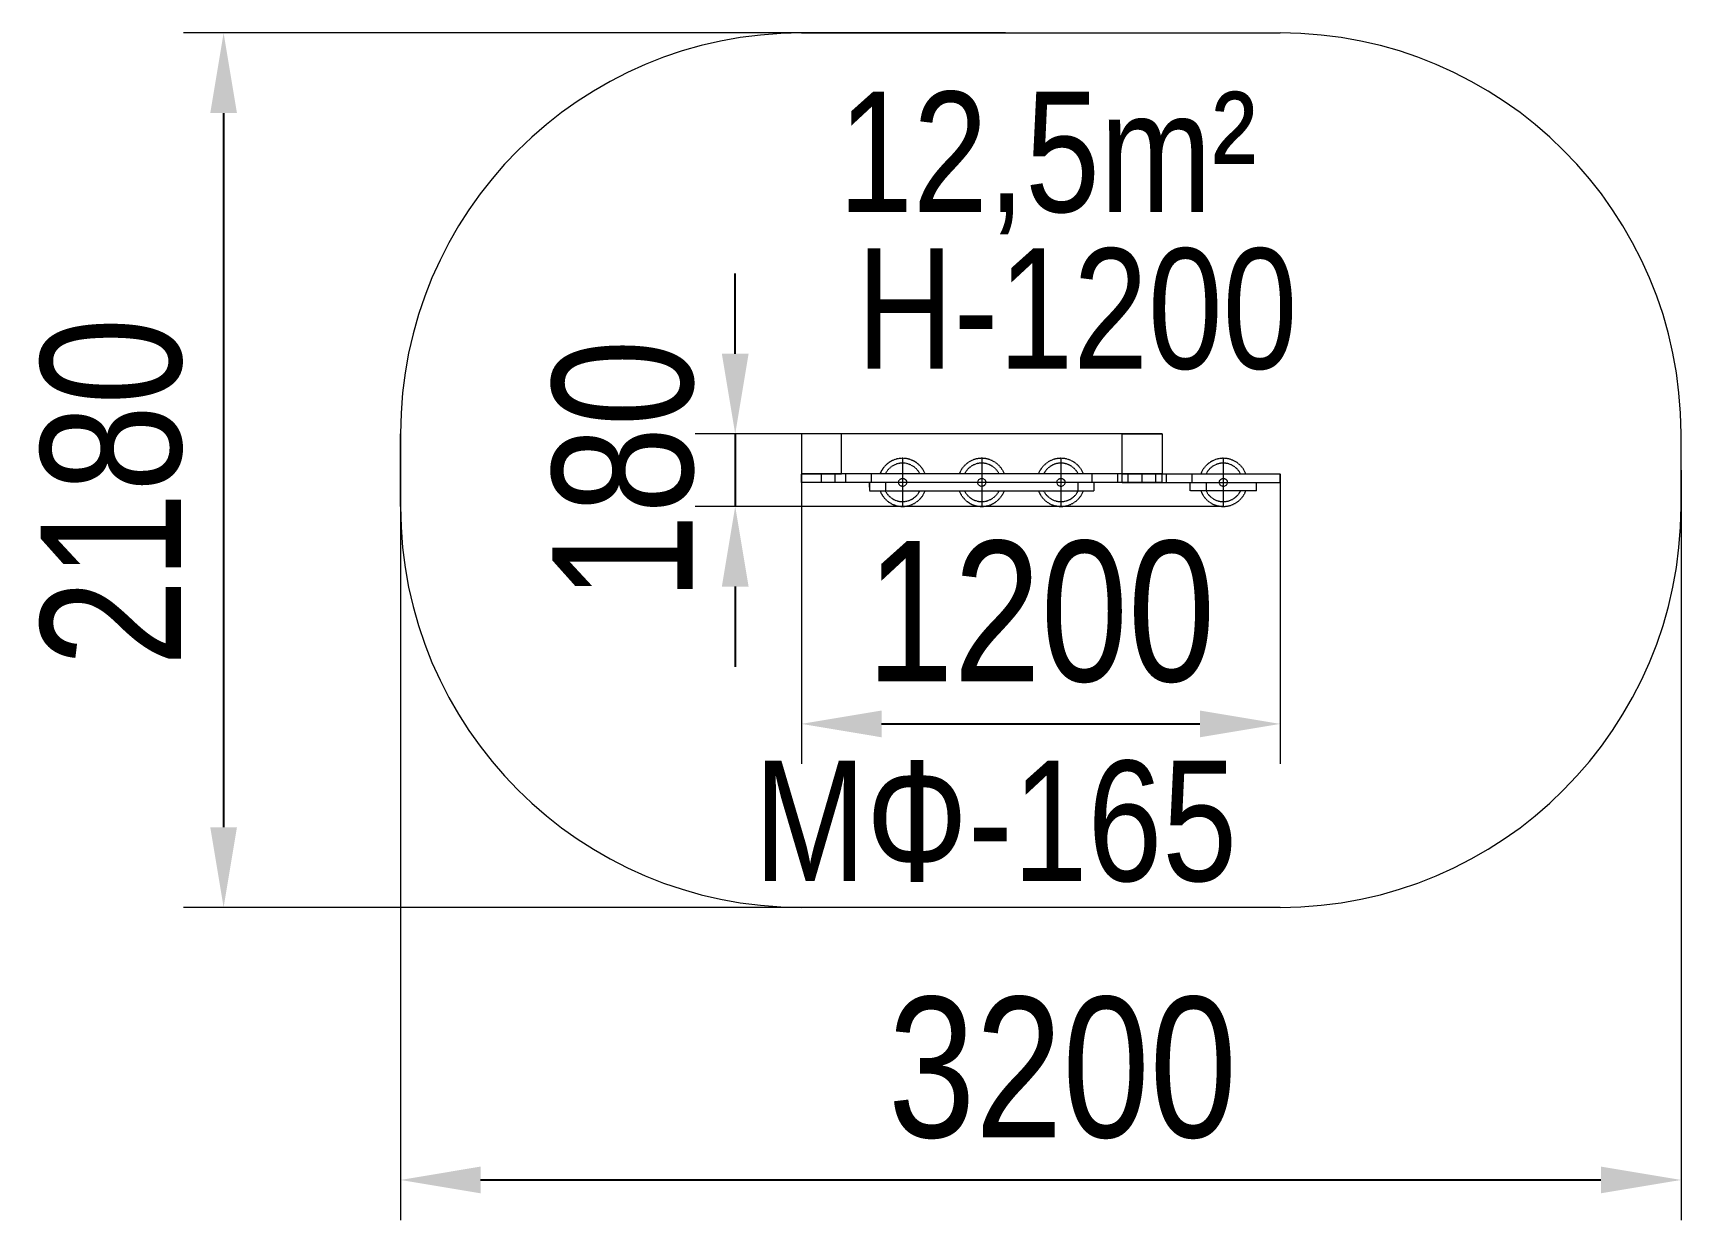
# Model space of a CAD drawing. Header units: millimetres. Extents: x -2240 to 1871, y -1719 to 1242.
import ezdxf

# ---------------------------------------------------------------- set-up
doc = ezdxf.new("R2010")
doc.units = ezdxf.units.MM
doc.linetypes.add('HIDDEN', pattern=[1.905, 1.27, -0.635])
for name, color, linetype in [('DIKOM_АРТИКУЛ', 7, 'Continuous'), ('DIKOM_ЗОНА', 90, 'Continuous'), ('DIKOM_ОБЪЕКТ', 7, 'Continuous'), ('DIKOM_РАЗМЕР_ЗОНА', 7, 'Continuous'), ('DIKOM_РАЗМЕР_ОБЪЕКТА', 7, 'Continuous')]:
    doc.layers.add(name, color=color, linetype=linetype)
doc.styles.add('style1', font='arialbd.ttf', dxfattribs={"width": 0.8})
doc.dimstyles.new('1-50', dxfattribs={"dimtxt": 300, "dimasz": 200, "dimexe": 100, "dimexo": 0, "dimgap": 100, "dimtad": 1, "dimtxsty": 'style1', "dimcen": 200, "dimclrd": 7, "dimclre": 7, "dimclrt": 7, "dimadec": 1, "dimazin": 2, "dimtfac": 1, "dimtmove": 0, "dimatfit": 2, "dimfxl": 0, "dimlwd": 25, "dimlwe": 18, "dimarcsym": 0})

# ---------------------------------------------------------------- blocks, each defined once
blk = doc.blocks.new('*D0')
at = {"layer": 'Defpoints', "color": 0, "linetype": 'Continuous', "transparency": 16777216}
for p in [(-323.1, 242.3), (871.2, 142.3), (871.2, -481.1)]:
    blk.add_point(p, dxfattribs=at)
at = {"layer": 'DIKOM_РАЗМЕР_ОБЪЕКТА', "color": 7, "linetype": 'Continuous', "lineweight": 18, "transparency": 16777216}
for p, q in [((-323.1, 242.3), (-323.1, -581.1)), ((871.2, 142.3), (871.2, -581.1))]:
    blk.add_line(p, q, dxfattribs=at)
at = {"layer": 'DIKOM_РАЗМЕР_ОБЪЕКТА', "color": 7, "linetype": 'Continuous', "lineweight": 25, "transparency": 16777216}
blk.add_line((-123.1, -481.1), (671.2, -481.1), dxfattribs=at)
at = {"layer": 'DIKOM_РАЗМЕР_ОБЪЕКТА', "color": 7, "linetype": 'Continuous', "transparency": 16777216}
for points in [[(-123.1, -447.8), (-123.1, -514.5), (-323.1, -481.1)], [(671.2, -447.8), (671.2, -514.5), (871.2, -481.1)]]:
    blk.add_solid(points, dxfattribs=at)
at = {"layer": 'DIKOM_РАЗМЕР_ОБЪЕКТА', "color": 7, "linetype": 'Continuous', "lineweight": 40, "transparency": 16777216, "insert": (274.1, -202.4), "char_height": 300, "attachment_point": 5, "style": 'style1'}
blk.add_mtext('{\\fArial|b0|i0|c204|p34;\\H1.16667x;1200}', dxfattribs=at)
blk = doc.blocks.new('*D1')
at = {"layer": 'Defpoints', "color": 0, "linetype": 'Continuous', "transparency": 16777216}
for p in [(576.9, 242.3), (-488.1, 61.3), (729.4, 61.3)]:
    blk.add_point(p, dxfattribs=at)
at = {"layer": 'DIKOM_РАЗМЕР_ОБЪЕКТА', "color": 7, "linetype": 'Continuous', "lineweight": 25, "transparency": 16777216}
for p, q in [((-488.1, 442.3), (-488.1, 642.3)), ((-488.1, 242.3), (-488.1, 61.3)), ((-488.1, -138.7), (-488.1, -338.7))]:
    blk.add_line(p, q, dxfattribs=at)
at = {"layer": 'DIKOM_РАЗМЕР_ОБЪЕКТА', "color": 7, "linetype": 'Continuous', "lineweight": 18, "transparency": 16777216}
for p, q in [((576.9, 242.3), (-588.1, 242.3)), ((729.4, 61.3), (-588.1, 61.3))]:
    blk.add_line(p, q, dxfattribs=at)
at = {"layer": 'DIKOM_РАЗМЕР_ОБЪЕКТА', "color": 7, "linetype": 'Continuous', "transparency": 16777216}
for points in [[(-521.4, 442.3), (-454.7, 442.3), (-488.1, 242.3)], [(-521.4, -138.7), (-454.7, -138.7), (-488.1, 61.3)]]:
    blk.add_solid(points, dxfattribs=at)
at = {"layer": 'DIKOM_РАЗМЕР_ОБЪЕКТА', "color": 7, "linetype": 'Continuous', "lineweight": 40, "transparency": 16777216, "insert": (-766.8, 151.8), "char_height": 300, "attachment_point": 5, "rotation": 90, "style": 'style1'}
blk.add_mtext('{\\fArial|b0|i0|c204|p34;\\H1.16667x;180}', dxfattribs=at)
blk = doc.blocks.new('*D2')
at = {"layer": 'Defpoints', "color": 0, "transparency": 16777216}
for p in [(186.2, 1242.3), (-1764.3, -938.7), (274.1, -938.7)]:
    blk.add_point(p, dxfattribs=at)
at = {"layer": 'DIKOM_РАЗМЕР_ЗОНА', "color": 7, "lineweight": 18, "transparency": 16777216}
for p, q in [((186.2, 1242.3), (-1864.3, 1242.3)), ((274.1, -938.7), (-1864.3, -938.7))]:
    blk.add_line(p, q, dxfattribs=at)
at = {"layer": 'DIKOM_РАЗМЕР_ЗОНА', "color": 7, "lineweight": 25, "transparency": 16777216}
blk.add_line((-1764.3, 1042.3), (-1764.3, -738.7), dxfattribs=at)
at = {"layer": 'DIKOM_РАЗМЕР_ЗОНА', "color": 7, "transparency": 16777216}
for points in [[(-1797.6, 1042.3), (-1730.9, 1042.3), (-1764.3, 1242.3)], [(-1797.6, -738.7), (-1730.9, -738.7), (-1764.3, -938.7)]]:
    blk.add_solid(points, dxfattribs=at)
at = {"layer": 'DIKOM_РАЗМЕР_ЗОНА', "color": 7, "lineweight": 200, "transparency": 16777216, "insert": (-2043, 97.3), "char_height": 300, "attachment_point": 5, "rotation": 90, "style": 'style1'}
blk.add_mtext('{\\fArial|b0|i0|c204|p34;\\H1.16667x;2180}', dxfattribs=at)
blk = doc.blocks.new('*D3')
at = {"layer": 'Defpoints', "color": 0, "transparency": 16777216}
for p in [(-1323.1, 242.3), (1871.2, 151.8), (1871.2, -1618.7)]:
    blk.add_point(p, dxfattribs=at)
at = {"layer": 'DIKOM_РАЗМЕР_ЗОНА', "color": 7, "lineweight": 18, "transparency": 16777216}
for p, q in [((-1323.1, 242.3), (-1323.1, -1718.7)), ((1871.2, 151.8), (1871.2, -1718.7))]:
    blk.add_line(p, q, dxfattribs=at)
at = {"layer": 'DIKOM_РАЗМЕР_ЗОНА', "color": 7, "lineweight": 25, "transparency": 16777216}
blk.add_line((-1123.1, -1618.7), (1671.2, -1618.7), dxfattribs=at)
at = {"layer": 'DIKOM_РАЗМЕР_ЗОНА', "color": 7, "transparency": 16777216}
for points in [[(-1123.1, -1585.3), (-1123.1, -1652), (-1323.1, -1618.7)], [(1671.2, -1585.3), (1671.2, -1652), (1871.2, -1618.7)]]:
    blk.add_solid(points, dxfattribs=at)
at = {"layer": 'DIKOM_РАЗМЕР_ЗОНА', "color": 7, "lineweight": 200, "transparency": 16777216, "insert": (328.2, -1339.8), "char_height": 300, "attachment_point": 5, "style": 'style1'}
blk.add_mtext('{\\fArial|b0|i0|c204|p34;\\H1.16667x;3200}', dxfattribs=at)

msp = doc.modelspace()

# ---------------------------------------------------------------- linework, layer by layer
at = {"layer": 'DIKOM_ЗОНА', "color": 3, "lineweight": 15}
for p, q in [((-323.07, 1242.333), (871.195, 1242.333)), ((-1323.07, 61.333), (-1323.07, 242.333)), ((1871.195, 61.333), (1871.195, 242.333)), ((871.195, -938.667), (-323.07, -938.667))]:
    msp.add_line(p, q, dxfattribs=at)
for centre, start, end in [((-323.07, 242.333), 90, 180), ((871.195, 242.333), 0, 90), ((-323.07, 61.333), 180, 270), ((871.195, 61.333), 270, 0)]:
    msp.add_arc(centre, 1000, start, end, dxfattribs=at)
at = {"layer": 'DIKOM_ОБЪЕКТ', "color": 7, "linetype": 'HIDDEN', "lineweight": 15}
for p, q in [((-323.07, 242.333), (-323.07, 142.333)), ((-223.07, 242.333), (-323.07, 242.333)), ((-223.07, 142.333), (-223.07, 242.333)), ((476.93, 142.333), (476.93, 242.333)), ((476.93, 242.333), (576.93, 242.333)), ((576.93, 242.333), (576.93, 142.333)), ((-70.57, 181.333), (-70.57, 61.333)), ((126.93, 181.333), (126.93, 61.333)), ((324.43, 181.333), (324.43, 61.333)), ((729.43, 181.333), (729.43, 61.333)), ((-323.07, 121.333), (-323.07, 142.333)), ((-273.07, 142.333), (-323.07, 142.333)), ((-323.07, 142.333), (-223.07, 142.333)), ((-273.07, 121.333), (-273.07, 142.333)), ((-238.565, 142.333), (-273.07, 142.333)), ((-238.565, 121.333), (-238.565, 142.333)), ((-212.334, 142.333), (-238.565, 142.333)), ((-212.334, 121.333), (-212.334, 142.333)), ((-148.07, 142.333), (-212.334, 142.333)), ((-148.07, 121.333), (-148.07, 142.333)), ((401.93, 142.333), (-148.07, 142.333)), ((401.93, 121.333), (401.93, 142.333)), ((466.195, 142.333), (401.93, 142.333)), ((466.195, 121.333), (466.195, 142.333)), ((492.425, 142.333), (466.195, 142.333)), ((576.93, 142.333), (476.93, 142.333)), ((476.93, 121.333), (476.93, 142.333)), ((476.93, 142.333), (526.93, 142.333)), ((526.93, 142.333), (476.93, 142.333)), ((476.93, 142.333), (576.93, 142.333)), ((492.425, 121.333), (492.425, 142.333)), ((526.93, 142.333), (492.425, 142.333)), ((492.425, 142.333), (526.93, 142.333)), ((526.93, 121.333), (526.93, 142.333)), ((576.93, 142.333), (526.93, 142.333)), ((526.93, 142.333), (576.93, 142.333)), ((526.93, 121.333), (526.93, 142.333)), ((526.93, 142.333), (561.435, 142.333)), ((561.435, 142.333), (526.93, 142.333)), ((561.435, 121.333), (561.435, 142.333)), ((561.435, 142.333), (587.666, 142.333)), ((576.93, 121.333), (576.93, 142.333)), ((587.666, 121.333), (587.666, 142.333)), ((587.666, 142.333), (651.93, 142.333)), ((651.93, 121.333), (651.93, 142.333)), ((651.93, 142.333), (871.195, 142.333)), ((871.195, 121.333), (871.195, 142.333)), ((-273.07, 121.333), (-323.07, 121.333)), ((-238.565, 121.333), (-273.07, 121.333)), ((-212.334, 121.333), (-238.565, 121.333)), ((-148.07, 121.333), (-212.334, 121.333)), ((-153.07, 121.333), (-153.07, 100.333)), ((-153.07, 109.333), (-153.07, 121.333)), ((-153.07, 100.333), (-113.07, 100.333)), ((401.93, 121.333), (-148.07, 121.333)), ((-113.07, 121.333), (-113.07, 100.333)), ((-113.07, 100.333), (366.93, 100.333)), ((366.93, 121.333), (366.93, 100.333)), ((366.93, 100.333), (406.93, 100.333)), ((466.195, 121.333), (401.93, 121.333)), ((406.93, 100.333), (406.93, 121.333)), ((406.93, 109.333), (406.93, 121.333)), ((492.425, 121.333), (466.195, 121.333)), ((476.93, 121.333), (526.93, 121.333)), ((526.93, 121.333), (492.425, 121.333)), ((576.93, 121.333), (526.93, 121.333)), ((526.93, 121.333), (561.435, 121.333)), ((561.435, 121.333), (587.666, 121.333)), ((587.666, 121.333), (651.93, 121.333)), ((646.93, 100.333), (646.93, 121.333)), ((646.93, 109.333), (646.93, 121.333)), ((686.93, 100.333), (646.93, 100.333)), ((651.93, 121.333), (871.195, 121.333)), ((686.93, 121.333), (686.93, 100.333)), ((811.93, 100.333), (686.93, 100.333)), ((811.93, 100.333), (811.93, 121.333)), ((811.93, 109.333), (811.93, 121.333))]:
    msp.add_line(p, q, dxfattribs=at)
for centre in [(-70.57, 121.333), (126.93, 121.333), (324.43, 121.333), (729.43, 121.333)]:
    msp.add_circle(centre, 10, dxfattribs=at)
for centre, radius, start, end in [((-70.57, 121.333), 60, 20.487315, 159.512685), ((-70.57, 121.333), 60, 118.429274, 159.512685), ((-70.57, 121.333), 48, 25.94448, 154.05552), ((-70.57, 121.333), 60, 20.487315, 118.429274), ((126.93, 121.333), 60, 115.040347, 159.512685), ((126.93, 121.333), 48, 115.040347, 154.05552), ((126.93, 121.333), 60, 20.487315, 115.040347), ((126.93, 121.333), 48, 25.94448, 115.040347), ((324.43, 121.333), 60, 45.893683, 159.512685), ((324.43, 121.333), 48, 45.893683, 154.05552), ((729.43, 121.333), 60, 20.487315, 134.106317), ((729.43, 121.333), 48, 25.94448, 134.106317), ((324.43, 121.333), 48, 25.94448, 45.893683), ((324.43, 121.333), 60, 20.487315, 45.893683), ((729.43, 121.333), 60, 134.106317, 159.512685), ((729.43, 121.333), 48, 134.106317, 154.05552), ((-70.57, 121.333), 60, 200.487315, 253.429274), ((-70.57, 121.333), 60, 200.487315, 339.512685), ((-70.57, 121.333), 48, 205.94448, 334.05552), ((126.93, 121.333), 60, 200.487315, 339.512685), ((126.93, 121.333), 48, 205.94448, 334.05552), ((324.43, 121.333), 60, 200.487315, 339.512685), ((324.43, 121.333), 48, 205.94448, 334.05552), ((729.43, 121.333), 60, 200.487315, 339.512685), ((729.43, 121.333), 48, 205.94448, 334.05552)]:
    msp.add_arc(centre, radius, start, end, dxfattribs=at)

# ---------------------------------------------------------------- texts
at = {"layer": 'DIKOM_АРТИКУЛ', "insert": (-441.437, -573.06), "char_height": 300, "attachment_point": 1, "style": 'style1'}
msp.add_mtext_dynamic_manual_height_columns('{\\fArial|b0|i0|c204|p34;МФ-165}', width=1510.07763, gutter_width=20, heights=[0], dxfattribs=at)
at = {"layer": 'DIKOM_РАЗМЕР_ОБЪЕКТА', "insert": (-230.923, 1095.84), "char_height": 300, "attachment_point": 1, "style": 'style1'}
msp.add_mtext_dynamic_manual_height_columns('{\\fArial|b0|i0|c204|p34;12,5m²}', width=1103.40057, gutter_width=20, heights=[0], dxfattribs=at)
at = {"layer": 'DIKOM_РАЗМЕР_ОБЪЕКТА', "insert": (-185.233, 704.882), "char_height": 300, "width": 1140.63566, "attachment_point": 1, "style": 'style1'}
msp.add_mtext('{\\fArial|b0|i0|c204|p34;H-1200}', dxfattribs=at)

# ---------------------------------------------------------------- dimensions: what is measured, and where the dimension line sits
at = {"layer": 'DIKOM_РАЗМЕР_ЗОНА', "color": 3, "lineweight": 200}
dim = msp.add_linear_dim(base=(-1764.256, -938.667), p1=(186.244, 1242.333), p2=(274.062, -938.667), angle=90, text='{\\fArial|b0|i0|c204|p34;\\H1.16667x;2180}', dimstyle='1-50', dxfattribs=at)
dim.commit()
dim.dimension.update_dxf_attribs({"geometry": '*D2', "text_midpoint": (-1764.256, 97.333), "dimtype": 160})
dim = msp.add_linear_dim(base=(1871.195, -1618.652), p1=(-1323.07, 242.333), p2=(1871.195, 151.833), text='{\\fArial|b0|i0|c204|p34;\\H1.16667x;3200}', dimstyle='1-50', dxfattribs=at)
dim.commit()
dim.dimension.update_dxf_attribs({"geometry": '*D3', "text_midpoint": (328.244, -1618.652), "dimtype": 160})
at = {"layer": 'DIKOM_РАЗМЕР_ОБЪЕКТА', "color": 7, "linetype": 'Continuous', "lineweight": 40}
dim = msp.add_linear_dim(base=(-488.068, 61.333), p1=(576.93, 242.333), p2=(729.43, 61.333), angle=90, text='{\\fArial|b0|i0|c204|p34;\\H1.16667x;180}', dimstyle='1-50', dxfattribs=at)
dim.commit()
dim.dimension.update_dxf_attribs({"geometry": '*D1', "text_midpoint": (-488.068, 151.833), "dimtype": 160})
dim = msp.add_linear_dim(base=(871.195, -481.139), p1=(-323.07, 242.333), p2=(871.195, 142.333), text='{\\fArial|b0|i0|c204|p34;\\H1.16667x;1200}', dimstyle='1-50', dxfattribs=at)
dim.commit()
dim.dimension.update_dxf_attribs({"geometry": '*D0', "text_midpoint": (274.062, -481.139), "dimtype": 160})

doc.saveas('drawing.dxf')
